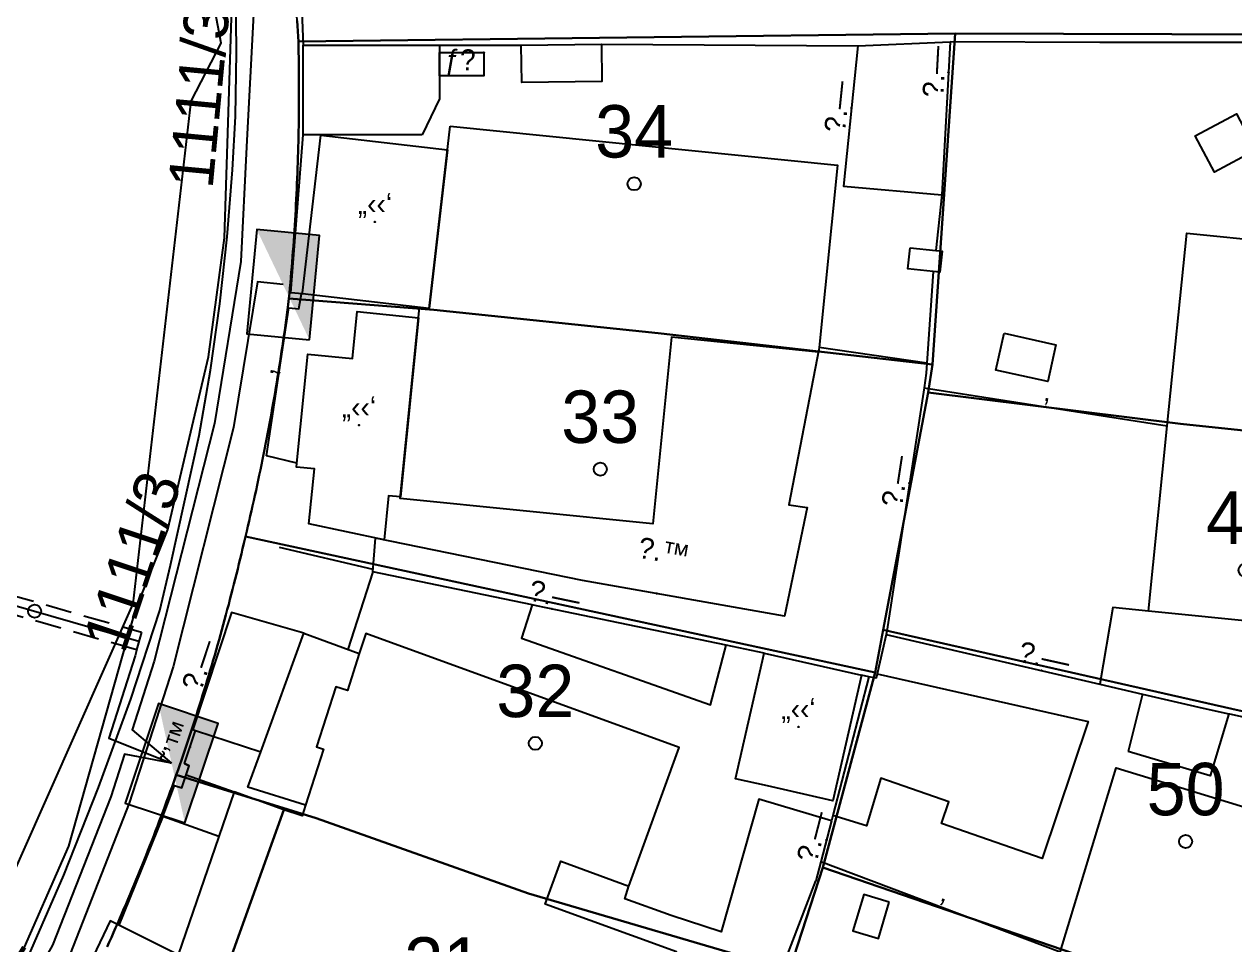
# Model space of a CAD drawing. Header units: metres. Extents: x 218299 to 220222, y 572714 to 574340.
# Drawn here: x 218929.43 to 218975.61, y 573582.81 to 573617.93 of the extents above; entities that cross this region are included whole.
import ezdxf
from ezdxf.enums import TextEntityAlignment as Align

# ---------------------------------------------------------------- set-up
doc = ezdxf.new("R2010")
doc.units = ezdxf.units.M
doc.header["$MEASUREMENT"] = 0
doc.linetypes.add('DASH15', pattern=[1.5, 1, -0.5])
for name, color, linetype in [('1602', 44, 'Continuous'), ('1603', 44, 'Continuous'), ('6091', 102, 'CABLEUNDEXIST03'), ('6151', 102, 'CABLEUNDEXIST03'), ('6261', 7, 'Continuous'), ('6701', 7, 'DASH15'), ('6916', 7, 'Continuous'), ('A_POINTS', 2, 'Continuous'), ('M2200', 253, 'Continuous'), ('M2207', 253, 'Continuous'), ('M2401', 7, 'Continuous'), ('M2404', 7, 'Continuous'), ('M2407', 253, 'Continuous'), ('M2408', 253, 'Continuous'), ('M2412', 253, 'Continuous'), ('M2420', 253, 'Continuous'), ('M2601', 253, 'Continuous'), ('M2602', 253, 'Continuous'), ('M2605', 253, 'Continuous'), ('M2612', 253, 'Continuous')]:
    doc.layers.add(name, color=color, linetype=linetype)
doc.styles.add('HEBTXT', font='HEBTXT')
doc.styles.add('MAVAT_HEBTXT', font='HEBTXT')
doc.linetypes.add('CABLEUNDEXIST03', pattern='A,3.5,[222,elecad.shx,S=0.01,R=0,X=0,Y=0],1.5', length=5)

# ---------------------------------------------------------------- blocks, each defined once
blk = doc.blocks.new('6261')
blk.add_lwpolyline([(-2, -1.2), (2, -1.2), (2, 1.2), (-2, 1.2)], close=True)
at = {"color": 0}
blk.add_solid([(2, 1.2), (-2, -1.2), (2, -1.2)], dxfattribs=at)
at = {"color": 0, "style": 'HEBTXT'}
blk.add_attdef('PIL_NAME', (2.689, 2.418), '', height=1.7, dxfattribs=at)
at = {"style": 'HEBTXT'}
blk.add_attdef('CAMUT_MONIM', (2.489, 0.218), '', height=1.7, dxfattribs=at)
at = {"color": 0, "style": 'HEBTXT', "flags": 1}
for tag, p in [('TYPE', (2.585, -1.773)), ('MAP_TYPE', (2.689, -3.782))]:
    blk.add_attdef(tag, p, '', height=1.7, dxfattribs=at)
blk = doc.blocks.new('6916')
at = {"layer": 'A_POINTS'}
blk.add_circle((0, 0), 0.25, dxfattribs=at)
at = {"color": 0, "style": 'HEBTXT'}
for tag, p in [('HTCH', (0.006, 3.527)), ('PIPE', (0.049, 1.33))]:
    blk.add_attdef(tag, text='', height=1.7, dxfattribs=at).set_placement(p, align=Align.MIDDLE_CENTER)
blk = doc.blocks.new('1603')
at = {"layer": 'A_POINTS'}
blk.add_circle((0, 0), 0.25, dxfattribs=at)
at = {"color": 0, "style": 'HEBTXT'}
blk.add_attdef('PARCEL_NUM', text='', height=2, dxfattribs=at).set_placement((0, 1), align=Align.CENTER)
at = {"color": 0, "style": 'HEBTXT', "flags": 1}
blk.add_attdef('LOT_NUM', text='', height=2, dxfattribs=at).set_placement((0, -2.5), align=Align.CENTER)
blk = doc.blocks.new('M2407')
blk.add_circle((0, 0), 0.025)
at = {"style": 'MAVAT_HEBTXT'}
blk.add_attdef('NAME', text='', height=0.8, dxfattribs=at).set_placement((0, 1.592), align=Align.MIDDLE)
blk = doc.blocks.new('M2601')
blk.add_circle((0, 0), 0.025)
at = {"style": 'MAVAT_HEBTXT'}
blk.add_attdef('NAME', text='', height=0.8, dxfattribs=at).set_placement((0, 1.592), align=Align.MIDDLE)
blk = doc.blocks.new('M2605')
blk.add_circle((0, 0), 0.025)
at = {"style": 'MAVAT_HEBTXT'}
blk.add_attdef('NAME', text='', height=0.8, dxfattribs=at).set_placement((0, 1.592), align=Align.MIDDLE)
blk = doc.blocks.new('M2612')
blk.add_circle((0, 0), 0.025)
at = {"style": 'MAVAT_HEBTXT'}
blk.add_attdef('NAME', text='', height=0.8, dxfattribs=at).set_placement((0, 1.592), align=Align.MIDDLE)
blk = doc.blocks.new('M2207')
blk.add_circle((0, 0), 0.025)
at = {"style": 'MAVAT_HEBTXT'}
blk.add_attdef('NAME', text='', height=0.8, dxfattribs=at).set_placement((0, 1.592), align=Align.MIDDLE)
blk = doc.blocks.new('M2412')
blk.add_circle((0, 0), 0.025)
at = {"style": 'MAVAT_HEBTXT'}
blk.add_attdef('NAME', text='', height=0.8, dxfattribs=at).set_placement((0, 1.592), align=Align.MIDDLE)
blk = doc.blocks.new('111')
at = {"layer": 'M2200'}
for points in [[(218944.616, 573613.718, 582.41), (218940.072, 573613.715, 582.432), (218940.072, 573613.715, 582.432), (218940.07, 573617.131, 582.432), (218940.07, 573617.131, 582.432), (218945.275, 573617.134, 582.432), (218945.275, 573616.85, 582.432), (218945.275, 573615.967, 582.432), (218945.276, 573615.09, 582.432)], [(218945.678, 573614.037, 582.345), (218960.453, 573612.552, 582.345), (218959.754, 573605.594, 582.227), (218959.747, 573605.527, 582.226), (218959.737, 573605.425, 582.225), (218954.124, 573605.989, 583.065), (218953.409, 573598.872, 582.105), (218943.774, 573599.84, 581.865), (218944.506, 573607.124, 582.105), (218944.874, 573607.084, 582.225)], [(218972.316, 573595.539, 580.665), (218973.034, 573602.609, 580.665), (218973.78, 573609.959, 580.665), (218977.072, 573609.625, 580.665), (218983.268, 573608.996, 580.665), (218983.037, 573606.718, 580.665), (218983.529, 573606.668, 580.665), (218983.342, 573604.83, 580.665), (218982.899, 573604.875, 580.665), (218982.587, 573601.802, 580.665), (218982.307, 573599.049, 580.665), (218982.831, 573598.996, 580.665), (218982.59, 573596.612, 580.665), (218982.088, 573596.663, 580.665), (218981.876, 573594.569, 580.905), (218979.14, 573594.847, 580.836), (218976.502, 573595.115, 580.77), (218972.57, 573595.514, 580.671), (218972.316, 573595.539, 580.665)], [(218941.761, 573592.509, 581.475), (218941.314, 573592.653, 581.475), (218940.576, 573590.362, 581.475), (218940.851, 573590.273, 581.475), (218940.164, 573588.139, 581.55), (218940.032, 573587.731, 581.565), (218939.331, 573587.957, 581.541), (218936.996, 573581.427, 581.451), (218937.471, 573581.262, 581.548), (218952.064, 573576.171, 584.52), (218954.313, 573582.534, 584.64), (218954.313, 573582.534, 584.64), (218949.301, 573584.354, 585.6), (218949.896, 573585.993, 581.52), (218952.495, 573585.048, 581.28), (218954.417, 573590.34, 581.28), (218942.461, 573594.683, 581.52), (218942.214, 573593.916, 581.504)], [(218966.867, 573575.695, 579.705), (218968.947, 573582.522, 579.705), (218971.089, 573589.553, 579.705), (218980.277, 573586.753, 579.705), (218979.939, 573585.642, 579.705), (218979.613, 573584.574, 579.705), (218979.613, 573584.574, 579.705), (218979.976, 573584.463, 579.705), (218979.976, 573584.463, 579.705), (218979.247, 573582.069, 579.705), (218979.247, 573582.069, 579.705), (218978.888, 573582.179, 579.705), (218978.888, 573582.179, 579.705), (218978.659, 573581.429, 579.705), (218978.059, 573579.458, 579.705), (218980.301, 573578.775, 579.225), (218980.301, 573578.775, 579.225), (218979.686, 573576.758, 579.225), (218978.532, 573572.97, 579.225), (218976.251, 573573.665, 579.705), (218976.02, 573572.906, 579.705)]]:
    blk.add_polyline3d(points, close=True, dxfattribs=at)
at = {"layer": 'M2207'}
for points in [[(218948.39, 573617.128, 581.865), (218948.39, 573617.128, 581.865), (218951.452, 573617.167, 581.745), (218951.452, 573617.167, 581.745), (218951.47, 573615.749, 581.745), (218948.408, 573615.71, 581.865), (218948.39, 573617.128, 581.865)], [(218976.41, 573613.125, 579.825), (218974.835, 573612.288, 579.825), (218974.1, 573613.671, 579.825), (218975.675, 573614.508, 579.825), (218976.41, 573613.125, 579.825)], [(218945.574, 573613.137, 582.245), (218944.874, 573607.084, 582.207), (218940.04, 573607.643, 582.155), (218940.04, 573607.643, 582.155), (218940.04, 573607.643, 582.155), (218940.045, 573607.683, 582.155), (218940.74, 573613.696, 582.192), (218945.574, 573613.137, 582.245)], [(218963.223, 573609.402, 581.385), (218964.212, 573609.296, 581.385), (218964.451, 573609.271, 581.385), (218964.365, 573608.468, 581.385), (218964.105, 573608.495, 581.385), (218963.138, 573608.598, 581.385), (218963.223, 573609.402, 581.385)], [(218944.466, 573606.732, 582.027), (218943.78, 573599.898, 582.027), (218943.328, 573599.943, 581.952), (218943.158, 573598.253, 580.625), (218940.291, 573598.874, 580.625), (218940.502, 573600.968, 581.352), (218939.816, 573601.037, 581.352), (218939.831, 573601.188, 581.353), (218940.249, 573605.344, 581.382), (218941.956, 573605.172, 581.656), (218942.136, 573606.966, 581.656)], [(218966.809, 573606.14, 580.065), (218968.786, 573605.705, 580.065), (218968.476, 573604.296, 580.065), (218966.499, 573604.731, 580.065), (218966.809, 573606.14, 580.065)], [(218940.164, 573588.139, 581.55), (218937.964, 573588.824, 581.28), (218938.452, 573590.168, 581.28), (218940.096, 573594.693, 581.28), (218940.096, 573594.693, 581.28), (218942.214, 573593.916, 581.504), (218941.761, 573592.509, 581.475), (218941.314, 573592.653, 581.475), (218940.576, 573590.362, 581.475), (218940.851, 573590.273, 581.475)], [(218961.367, 573593.094, 581.985), (218961.367, 573593.094, 581.985), (218960.279, 573588.3, 581.985), (218957.782, 573588.867, 581.661), (218956.57, 573589.142, 581.505), (218957.659, 573593.936, 581.505), (218957.659, 573593.936, 581.505), (218961.367, 573593.094, 581.985)], [(218937.471, 573581.262, 580.722), (218936.996, 573581.427, 581.451), (218939.331, 573587.957, 581.541), (218937.437, 573588.645, 581.28), (218937.437, 573588.645, 581.28), (218936.849, 573586.935, 581.247), (218935.297, 573582.419, 581.16), (218933.045, 573583.554, 580.533), (218932.71, 573583.723, 580.44), (218931.286, 573580.735, 580.44), (218931.462, 573580.649, 580.44), (218936.113, 573578.386, 580.44)], [(218962.431, 573584.427, 579.105), (218961.461, 573584.719, 579.105), (218961.045, 573583.334, 579.105), (218962.015, 573583.042, 579.105), (218962.431, 573584.427, 579.105)]]:
    blk.add_polyline3d(points, close=True, dxfattribs=at)
at = {"layer": 'M2401'}
blk.add_polyline3d([(218929.504, 573582.173, 577.894), (218930.936, 573585.466, 577.906), (218932.267, 573588.803, 577.971), (218933.493, 573592.178, 578.086), (218934.605, 573595.561, 578.252), (218935.01, 573597.291, 578.254), (218936.108, 573602.234, 578.341), (218936.533, 573604.729, 578.465), (218936.889, 573607.268, 578.564), (218937.17, 573609.817, 578.636), (218937.376, 573612.373, 578.682), (218937.486, 573614.417, 578.7), (218937.533, 573616.861, 578.772), (218937.501, 573619.307, 578.845), (218937.388, 573621.749, 578.92), (218937.196, 573624.187, 578.997), (218936.924, 573626.617, 579.076), (218936.705, 573628.19, 579.127), (218935.773, 573633.421, 579.285), (218935.223, 573635.851, 579.299), (218934.597, 573638.262, 579.326)], dxfattribs=at)
at = {"layer": 'M2404'}
blk.add_polyline3d([(218929.504, 573582.173, 577.894), (218930.936, 573585.466, 577.906), (218932.267, 573588.803, 577.971), (218933.493, 573592.178, 578.086), (218934.605, 573595.561, 578.252), (218935.01, 573597.291, 578.254), (218936.108, 573602.234, 578.341), (218936.533, 573604.729, 578.465), (218936.889, 573607.268, 578.564), (218937.17, 573609.817, 578.636), (218937.376, 573612.373, 578.682), (218937.486, 573614.417, 578.7), (218937.533, 573616.861, 578.772), (218937.501, 573619.307, 578.845), (218937.388, 573621.749, 578.92), (218937.196, 573624.187, 578.997), (218936.924, 573626.617, 579.076), (218936.705, 573628.19, 579.127), (218935.773, 573633.421, 579.285), (218935.223, 573635.851, 579.299), (218934.597, 573638.262, 579.326)], dxfattribs=at)
at = {"layer": 'M2407'}
for points in [[(218959.747, 573605.527, 579.288), (218958.595, 573599.596, 579.108), (218959.302, 573599.488, 579.108), (218958.438, 573595.346, 579.108), (218950.733, 573596.71, 579.451)], [(218950.733, 573596.71, 579.451), (218942.832, 573598.324, 579.32)], [(218948.808, 573595.777, 578.911), (218948.407, 573594.509, 578.911), (218955.614, 573591.957, 578.911), (218956.215, 573594.237, 578.911)], [(218972.316, 573595.539, 578.101), (218970.963, 573595.681, 578.101), (218970.471, 573592.748, 578.101)], [(218961.972, 573593.14, 577.201), (218970.023, 573591.321, 577.021), (218968.261, 573586.104, 577.021), (218964.43, 573587.436, 577.111), (218964.706, 573588.258, 577.111), (218962.112, 573589.163, 577.111), (218961.563, 573587.341, 577.201), (218960.279, 573587.738, 577.201)], [(218972.089, 573592.372, 576.841), (218971.544, 573590.185, 576.841)], [(218975.384, 573591.619, 576.841), (218974.677, 573589.256, 576.841), (218971.544, 573590.185, 576.841)], [(218960.227, 573587.534, 578.821), (218957.459, 573588.368, 578.821), (218956.02, 573583.294, 578.821), (218954.11, 573583.917, 578.821), (218952.346, 573584.565, 578.821), (218952.492, 573585.05, 578.821)]]:
    blk.add_polyline3d(points, dxfattribs=at)
at = {"layer": 'M2408'}
blk.add_polyline3d([(218939.835, 573623.255, 578.96), (218940.07, 573617.131, 578.93)], dxfattribs=at)
at = {"layer": 'M2412'}
blk.add_polyline3d([(218945.275, 573615.967, 581.145), (218945.275, 573616.85, 581.145), (218946.969, 573616.851, 579.57), (218946.97, 573615.968, 579.57), (218945.275, 573615.967, 581.145)], close=True, dxfattribs=at)
at = {"layer": 'M2420', "linetype": 'Continuous', "lineweight": -3}
blk.add_lwpolyline([(218808, 573559.81), (218823.2, 573550.5), (218835.41, 573544.81), (218850.7, 573542.81), (218865.3, 573542.5), (218880.41, 573545.38), (218892.2, 573549.81), (218899.91, 573554.81), (218905.3, 573557.31), (218919.09, 573568.19), (218928.2, 573583.69), (218933.59, 573595.81), (218935.8, 573615), (218936.938, 573617.207), (218933.5, 573635.5), (218931.193, 573638.756), (218930.8, 573639.31), (218921.59, 573659.81), (218908.988, 573677.282)], dxfattribs=at)
at = {"layer": 'M2601'}
for points in [[(218939.596, 573607.677, 580.703), (218940.072, 573613.715, 580.703)], [(218938.676, 573601.46, 580.238), (218939.53, 573607.111, 580.268), (218939.908, 573607.068, 580.268), (218940.012, 573607.645, 580.268)], [(218940.04, 573607.643, 580.973), (218939.596, 573607.677, 580.973), (218939.596, 573607.677, 580.973)], [(218963.87, 573605.001, 580.8), (218959.754, 573605.594, 580.8)], [(218963.76, 573604.062, 579), (218973.034, 573602.609, 578.82)], [(218939.831, 573601.188, 581.168), (218938.676, 573601.46, 581.168)], [(218939.155, 573597.98, 578.643), (218942.734, 573597.145, 579.32)], [(218968.947, 573582.522, 579.36), (218959.822, 573585.971, 579.36)]]:
    blk.add_polyline3d(points, dxfattribs=at)
at = {"layer": 'M2602'}
for points in [[(218989.869, 573617.258, 578.06), (218989.869, 573617.258, 578.06), (218983.839, 573617.25, 578.283), (218977.715, 573617.241, 578.511), (218970.46, 573617.231, 578.78), (218964.752, 573617.255, 578.96), (218964.752, 573617.255, 578.96)], [(218934.716, 573587.699, 580.26), (218935.157, 573588.879, 580.26), (218935.445, 573588.794, 580.26), (218935.604, 573589.285, 580.26), (218935.604, 573589.285, 580.26), (218935.718, 573589.636, 580.26), (218935.541, 573589.721, 580.26), (218935.718, 573589.636, 580.26), (218935.541, 573589.721, 580.26)], [(218935.604, 573589.285, 580.44), (218937.437, 573588.645, 580.44)]]:
    blk.add_polyline3d(points, dxfattribs=at)
at = {"layer": 'M2605'}
for points in [[(218961.229, 573617.107, 579), (218964.752, 573617.255, 579), (218964.436, 573611.417, 579)], [(218945.275, 573617.134, 579.68), (218948.39, 573617.128, 579.68)], [(218951.452, 573617.167, 579.5), (218961.229, 573617.107, 579.5), (218961.229, 573617.107, 579.5), (218960.681, 573611.759, 579.5), (218964.436, 573611.417, 579.32), (218964.436, 573611.417, 579.32), (218964.212, 573609.296, 579.32)], [(218964.105, 573608.495, 579.32), (218963.87, 573605.001, 579.32), (218963.844, 573604.618, 579.32), (218963.76, 573604.062, 579.32), (218962.343, 573594.775, 579.32), (218962.313, 573594.642, 579.32), (218962.276, 573594.481, 579.32), (218961.972, 573593.14, 579.32), (218961.934, 573592.974, 579.32), (218961.651, 573593.034, 579.32), (218961.367, 573593.094, 579.32)], [(218962.313, 573594.642, 578.28), (218970.471, 573592.748, 578.158), (218972.089, 573592.372, 578.134), (218974.412, 573591.833, 578.1), (218975.384, 573591.619, 578.077), (218975.407, 573591.614, 578.076), (218978.481, 573590.938, 578.004), (218981.936, 573590.178, 577.923), (218982.091, 573590.144, 577.92), (218982.704, 573593.368, 577.92), (218987.433, 573592.21, 577.74), (218987.433, 573592.21, 577.74), (218988.605, 573599.284, 577.92), (218988.605, 573599.284, 577.92), (218986.964, 573599.523, 577.92), (218985.997, 573599.663, 577.92), (218984.741, 573599.846, 577.92), (218984.741, 573599.846, 577.92)], [(218957.659, 573593.936, 579.32), (218956.215, 573594.237, 579.32), (218950.075, 573595.514, 579.32), (218948.977, 573595.742, 579.32), (218948.808, 573595.777, 579.32), (218942.726, 573597.042, 579.32), (218942.726, 573597.042, 579.32), (218942.832, 573598.324, 579.32)], [(218942.726, 573597.042, 578.911), (218941.774, 573594.078, 578.911)], [(218940.096, 573594.693, 579.09), (218937.336, 573595.488, 579.09), (218935.859, 573591.018, 579.09), (218935.969, 573590.982, 579.09), (218938.452, 573590.168, 579.09)], [(218961.651, 573593.034, 578.6), (218960.279, 573587.738, 578.872), (218960.227, 573587.534, 578.882), (218959.822, 573585.971, 578.962), (218959.635, 573585.247, 579)], [(218936.849, 573586.935, 579.09), (218934.716, 573587.699, 579.09), (218934.716, 573587.699, 579.09), (218934.716, 573587.699, 579.09), (218933.045, 573583.554, 579.09)], [(218936.113, 573578.386, 579.18), (218940.189, 573576.368, 579.18), (218945.714, 573573.632, 579.18), (218949.369, 573571.823, 579.18), (218953.651, 573569.703, 579.18), (218953.651, 573569.703, 579.18), (218956.351, 573576.716, 579.098), (218958.101, 573581.264, 579.046), (218959.635, 573585.247, 579)]]:
    blk.add_polyline3d(points, dxfattribs=at)
at = {"layer": 'M2612'}
blk.add_polyline3d([(218935.541, 573589.721, 579.99), (218935.541, 573589.721, 579.99), (218935.969, 573590.982, 579.99)], dxfattribs=at)
at = {"layer": 'M2207'}
ref = blk.add_blockref('M2207', (218942.807, 573610.39), dxfattribs=dict(at, xscale=0.5, yscale=0.5, zscale=0.5))
ref.add_attrib('NAME', '„‹‹‘', dxfattribs={"layer": '0', "height": 0.8, "style": 'MAVAT_HEBTXT'}).set_placement((218942.807, 573611.015), align=Align.MIDDLE)
ref = blk.add_blockref('M2207', (218942.198, 573602.632), dxfattribs=dict(at, xscale=0.5, yscale=0.5, zscale=0.5))
ref.add_attrib('NAME', '„‹‹‘', dxfattribs={"layer": '0', "height": 0.8, "style": 'MAVAT_HEBTXT'}).set_placement((218942.198, 573603.257), align=Align.MIDDLE)
ref = blk.add_blockref('M2207', (218958.969, 573591.118), dxfattribs=dict(at, xscale=0.5, yscale=0.5, zscale=0.5))
ref.add_attrib('NAME', '„‹‹‘', dxfattribs={"layer": '0', "height": 0.8, "style": 'MAVAT_HEBTXT'}).set_placement((218958.969, 573591.743), align=Align.MIDDLE)
at = {"layer": 'M2407'}
ref = blk.add_blockref('M2407', (218953.554, 573596.211), dxfattribs=dict(at, xscale=0.5, yscale=0.5, zscale=0.5))
ref.add_attrib('NAME', '\x8e.™', dxfattribs={"layer": '0', "height": 0.8, "rotation": 349.9582, "style": 'MAVAT_HEBTXT'}).set_placement((218953.838, 573597.817), align=Align.MIDDLE)
at = {"layer": 'M2412'}
ref = blk.add_blockref('M2412', (218946.969, 573616.851), dxfattribs=dict(at, xscale=0.5, yscale=0.5, zscale=0.5))
ref.add_attrib('NAME', 'ƒ\x8e', dxfattribs={"layer": '0', "height": 0.8, "rotation": 0.0312, "style": 'MAVAT_HEBTXT'}).set_placement((218946.059, 573616.463), align=Align.MIDDLE)
at = {"layer": 'M2601'}
ref = blk.add_blockref('M2601', (218939.156, 573604.636), dxfattribs=dict(at, xscale=0.5, yscale=0.5, zscale=0.5))
ref.add_attrib('NAME', '‚', dxfattribs={"layer": '0', "height": 0.8, "rotation": 81.4052, "style": 'MAVAT_HEBTXT'}).set_placement((218938.612, 573604.718), align=Align.MIDDLE)
ref = blk.add_blockref('M2601', (218968.397, 573603.336), dxfattribs=dict(at, xscale=0.5, yscale=0.5, zscale=0.5))
ref.add_attrib('NAME', '‚', dxfattribs={"layer": '0', "height": 0.8, "rotation": 351.0946, "style": 'MAVAT_HEBTXT'}).set_placement((218968.482, 573603.879), align=Align.MIDDLE)
ref = blk.add_blockref('M2601', (218964.384, 573584.246), dxfattribs=dict(at, xscale=0.5, yscale=0.5, zscale=0.5))
ref.add_attrib('NAME', '‚', dxfattribs={"layer": '0', "height": 0.8, "rotation": 339.2905, "style": 'MAVAT_HEBTXT'}).set_placement((218964.579, 573584.761), align=Align.MIDDLE)
at = {"layer": 'M2605'}
ref = blk.add_blockref('M2605', (218964.69, 573616.097), dxfattribs=dict(at, xscale=0.5, yscale=0.5, zscale=0.5))
ref.add_attrib('NAME', '\x9a.—', dxfattribs={"layer": '0', "height": 0.8, "rotation": 86.9001, "style": 'MAVAT_HEBTXT'}).set_placement((218964.141, 573616.126), align=Align.MIDDLE)
ref = blk.add_blockref('M2605', (218960.986, 573614.734), dxfattribs=dict(at, xscale=0.5, yscale=0.5, zscale=0.5))
ref.add_attrib('NAME', '\x9a.—', dxfattribs={"layer": '0', "height": 0.8, "rotation": 84.1454, "style": 'MAVAT_HEBTXT'}).set_placement((218960.438, 573614.79), align=Align.MIDDLE)
ref = blk.add_blockref('M2605', (218963.204, 573600.418), dxfattribs=dict(at, xscale=0.5, yscale=0.5, zscale=0.5))
ref.add_attrib('NAME', '\x9a.—', dxfattribs={"layer": '0', "height": 0.8, "rotation": 81.327, "style": 'MAVAT_HEBTXT'}).set_placement((218962.66, 573600.501), align=Align.MIDDLE)
ref = blk.add_blockref('M2605', (218949.563, 573595.62), dxfattribs=dict(at, xscale=0.5, yscale=0.5, zscale=0.5))
ref.add_attrib('NAME', '\x9a.—', dxfattribs={"layer": '0', "height": 0.8, "rotation": 348.2496, "style": 'MAVAT_HEBTXT'}).set_placement((218949.675, 573596.159), align=Align.MIDDLE)
ref = blk.add_blockref('M2605', (218936.62, 573593.321), dxfattribs=dict(at, xscale=0.5, yscale=0.5, zscale=0.5))
ref.add_attrib('NAME', '\x9a.—', dxfattribs={"layer": '0', "height": 0.8, "rotation": 71.7136, "style": 'MAVAT_HEBTXT'}).set_placement((218936.097, 573593.493), align=Align.MIDDLE)
ref = blk.add_blockref('M2605', (218968.238, 573593.266), dxfattribs=dict(at, xscale=0.5, yscale=0.5, zscale=0.5))
ref.add_attrib('NAME', '\x9a.—', dxfattribs={"layer": '0', "height": 0.8, "rotation": 347.5965, "style": 'MAVAT_HEBTXT'}).set_placement((218968.356, 573593.803), align=Align.MIDDLE)
ref = blk.add_blockref('M2605', (218960.038, 573586.806), dxfattribs=dict(at, xscale=0.5, yscale=0.5, zscale=0.5))
ref.add_attrib('NAME', '\x9a.—', dxfattribs={"layer": '0', "height": 0.8, "rotation": 75.4846, "style": 'MAVAT_HEBTXT'}).set_placement((218959.506, 573586.943), align=Align.MIDDLE)
at = {"layer": 'M2612'}
ref = blk.add_blockref('M2612', (218935.755, 573590.352), dxfattribs=dict(at, xscale=0.5, yscale=0.5, zscale=0.5))
ref.add_attrib('NAME', '˜’™', dxfattribs={"layer": '0', "height": 0.8, "rotation": 71.2571, "style": 'MAVAT_HEBTXT'}).set_placement((218935.234, 573590.528), align=Align.MIDDLE)

msp = doc.modelspace()

# ---------------------------------------------------------------- linework, layer by layer
at = {"layer": '1602'}
for points in [[(218989.75, 573617.5), (218964.95, 573617.58), (218939.89, 573617.27), (218939.8796, 573617.4697), (218939.8687, 573617.6694), (218939.8573, 573617.8691), (218939.8455, 573618.0688), (218939.8332, 573618.2684), (218939.8203, 573618.468), (218939.8071, 573618.6675), (218939.7933, 573618.867), (218939.779, 573619.0665), (218939.7643, 573619.266), (218939.7491, 573619.4654), (218939.7334, 573619.6648), (218939.7172, 573619.8641), (218939.7, 573620.07), (218964.8, 573621.55), (218989.81, 573623.03)], [(218939.8455, 573618.0688), (218939.8573, 573617.8691), (218939.8687, 573617.6694), (218939.8796, 573617.4697), (218939.89, 573617.27), (218939.8945, 573617.0577), (218939.8982, 573616.8578), (218939.9015, 573616.6578), (218939.9042, 573616.4578), (218939.9065, 573616.2578), (218939.9083, 573616.0578), (218939.9096, 573615.8578), (218939.9104, 573615.6578), (218939.9108, 573615.4578), (218939.9107, 573615.2578), (218939.9101, 573615.0578), (218939.909, 573614.8578), (218939.9074, 573614.6578), (218939.9053, 573614.4579), (218939.9028, 573614.2579), (218939.8998, 573614.0579), (218939.8963, 573613.8579), (218939.8923, 573613.658), (218939.8878, 573613.458), (218939.8829, 573613.2581), (218939.8774, 573613.0581), (218939.8715, 573612.8582), (218939.8651, 573612.6583), (218939.8583, 573612.4585), (218939.8509, 573612.2586), (218939.8431, 573612.0587), (218939.8347, 573611.8589), (218939.8259, 573611.6591), (218939.8167, 573611.4593), (218939.8069, 573611.2596), (218939.7966, 573611.0598), (218939.7859, 573610.8601), (218939.7747, 573610.6604), (218939.763, 573610.4608), (218939.7509, 573610.2611), (218939.7382, 573610.0615), (218939.7251, 573609.862), (218939.7115, 573609.6624), (218939.6974, 573609.4629), (218939.6828, 573609.2635), (218939.6677, 573609.064), (218939.6522, 573608.8646), (218939.6362, 573608.6653), (218939.6197, 573608.466), (218939.6027, 573608.2667), (218939.5852, 573608.0674), (218939.5673, 573607.8683), (218939.5489, 573607.6691), (218939.53, 573607.47), (218939.5003, 573607.2366), (218939.4745, 573607.0383), (218939.4483, 573606.84), (218939.4215, 573606.6418), (218939.3943, 573606.4437), (218939.3666, 573606.2456), (218939.3385, 573606.0476), (218939.3099, 573605.8497), (218939.2807, 573605.6518), (218939.2511, 573605.454), (218939.2211, 573605.2563), (218939.1905, 573605.0586), (218939.1595, 573604.861), (218939.128, 573604.6635), (218939.096, 573604.4661), (218939.0636, 573604.2687), (218939.0307, 573604.0715), (218938.9973, 573603.8743), (218938.9634, 573603.6772), (218938.929, 573603.4801), (218938.8942, 573603.2832), (218938.8589, 573603.0863), (218938.8231, 573602.8896), (218938.7869, 573602.6929), (218938.7502, 573602.4963), (218938.713, 573602.2998), (218938.6753, 573602.1033), (218938.6372, 573601.907), (218938.5986, 573601.7108), (218938.5595, 573601.5146), (218938.5199, 573601.3186), (218938.4799, 573601.1226), (218938.4394, 573600.9268), (218938.3984, 573600.731), (218938.357, 573600.5354), (218938.315, 573600.3398), (218938.2727, 573600.1443), (218938.2298, 573599.949), (218938.1865, 573599.7537), (218938.1427, 573599.5586), (218938.0984, 573599.3636), (218938.0537, 573599.1686), (218938.0084, 573598.9738), (218937.9628, 573598.7791), (218937.9166, 573598.5845), (218937.87, 573598.39), (218937.8069, 573598.1168), (218937.7614, 573597.9221), (218937.7153, 573597.7275), (218937.6688, 573597.5329), (218937.6219, 573597.3385), (218937.5744, 573597.1442), (218937.5265, 573596.9501), (218937.4781, 573596.756), (218937.4293, 573596.5621), (218937.38, 573596.3682), (218937.3302, 573596.1745), (218937.28, 573595.9809), (218937.2293, 573595.7875), (218937.1781, 573595.5941), (218937.1265, 573595.4009), (218937.0743, 573595.2078), (218937.0218, 573595.0148), (218936.9687, 573594.822), (218936.9152, 573594.6293), (218936.8613, 573594.4367), (218936.8069, 573594.2443), (218936.752, 573594.0519), (218936.6966, 573593.8598), (218936.6408, 573593.6677), (218936.5845, 573593.4758), (218936.5278, 573593.284), (218936.4706, 573593.0924), (218936.4129, 573592.9008), (218936.3548, 573592.7095), (218936.2962, 573592.5183), (218936.2371, 573592.3272), (218936.1776, 573592.1362), (218936.1177, 573591.9454), (218936.0572, 573591.7548), (218935.9963, 573591.5643), (218935.935, 573591.3739), (218935.8732, 573591.1837), (218935.8109, 573590.9936), (218935.7482, 573590.8037), (218935.685, 573590.614), (218935.6214, 573590.4244), (218935.5573, 573590.2349), (218935.4927, 573590.0456), (218935.4277, 573589.8565), (218935.3623, 573589.6675), (218935.2964, 573589.4787), (218935.23, 573589.29), (218935.1361, 573589.0256), (218935.0687, 573588.8373), (218935.0008, 573588.6492), (218934.9324, 573588.4613), (218934.8636, 573588.2735), (218934.7943, 573588.0859), (218934.7246, 573587.8984), (218934.6544, 573587.7111), (218934.5838, 573587.524), (218934.5127, 573587.3371), (218934.4412, 573587.1503), (218934.3692, 573586.9637), (218934.2968, 573586.7773), (218934.2239, 573586.591), (218934.1506, 573586.4049), (218934.0768, 573586.219), (218934.0026, 573586.0333), (218933.9279, 573585.8478), (218933.8528, 573585.6624), (218933.7772, 573585.4773), (218933.7012, 573585.2923), (218933.6248, 573585.1075), (218933.5479, 573584.9228), (218933.4705, 573584.7384), (218933.3927, 573584.5541), (218933.3145, 573584.3701), (218933.2358, 573584.1862), (218933.1567, 573584.0025), (218933.0772, 573583.819), (218932.9972, 573583.6357), (218932.9167, 573583.4526), (218932.8358, 573583.2697), (218932.7545, 573583.087), (218932.6728, 573582.9044), (218932.5905, 573582.7221)], [(218982.1, 573601.78), (218973.54, 573602.69), (218963.92, 573603.88), (218964.08, 573604.95), (218964.95, 573617.58), (218989.75, 573617.5)], [(218986.89, 573589.23), (218962.2, 573594.82), (218963.92, 573603.88), (218973.54, 573602.69), (218982.1, 573601.78)], [(218977.68, 573579.91), (218969.46, 573582.47), (218959.9, 573585.76), (218961.9, 573593.19), (218962.2, 573594.82), (218986.89, 573589.23)], [(218932.5905, 573582.7221), (218932.6728, 573582.9044), (218932.7545, 573583.087), (218932.8358, 573583.2697), (218932.9167, 573583.4526), (218932.9972, 573583.6357), (218933.0772, 573583.819), (218933.1567, 573584.0025), (218933.2358, 573584.1862), (218933.3145, 573584.3701), (218933.3927, 573584.5541), (218933.4705, 573584.7384), (218933.5479, 573584.9228), (218933.6248, 573585.1075), (218933.7012, 573585.2923), (218933.7772, 573585.4773), (218933.8528, 573585.6624), (218933.9279, 573585.8478), (218934.0026, 573586.0333), (218934.0768, 573586.219), (218934.1506, 573586.4049), (218934.2239, 573586.591), (218934.2968, 573586.7773), (218934.3692, 573586.9637), (218934.4412, 573587.1503), (218934.5127, 573587.3371), (218934.5838, 573587.524), (218934.6544, 573587.7111), (218934.7246, 573587.8984), (218934.7943, 573588.0859), (218934.8636, 573588.2735), (218934.9324, 573588.4613), (218935.0008, 573588.6492), (218935.0687, 573588.8373), (218935.1361, 573589.0256), (218935.23, 573589.29), (218940.57, 573587.64), (218948.67, 573584.76), (218958.62, 573581.84)], [(218979.77, 573566.66), (218956.66, 573576.52), (218958.62, 573581.84), (218959.9, 573585.76), (218969.46, 573582.47), (218977.68, 573579.91)]]:
    msp.add_lwpolyline(points, dxfattribs=at)
for points in [[(218945.06, 573607.04), (218939.53, 573607.47), (218939.5489, 573607.6691), (218939.5673, 573607.8683), (218939.5852, 573608.0674), (218939.6027, 573608.2667), (218939.6197, 573608.466), (218939.6362, 573608.6653), (218939.6522, 573608.8646), (218939.6677, 573609.064), (218939.6828, 573609.2635), (218939.6974, 573609.4629), (218939.7115, 573609.6624), (218939.7251, 573609.862), (218939.7382, 573610.0615), (218939.7509, 573610.2611), (218939.763, 573610.4608), (218939.7747, 573610.6604), (218939.7859, 573610.8601), (218939.7966, 573611.0598), (218939.8069, 573611.2596), (218939.8167, 573611.4593), (218939.8259, 573611.6591), (218939.8347, 573611.8589), (218939.8431, 573612.0587), (218939.8509, 573612.2586), (218939.8583, 573612.4585), (218939.8651, 573612.6583), (218939.8715, 573612.8582), (218939.8774, 573613.0581), (218939.8829, 573613.2581), (218939.8878, 573613.458), (218939.8923, 573613.658), (218939.8963, 573613.8579), (218939.8998, 573614.0579), (218939.9028, 573614.2579), (218939.9053, 573614.4579), (218939.9074, 573614.6578), (218939.909, 573614.8578), (218939.9101, 573615.0578), (218939.9107, 573615.2578), (218939.9108, 573615.4578), (218939.9104, 573615.6578), (218939.9096, 573615.8578), (218939.9083, 573616.0578), (218939.9065, 573616.2578), (218939.9042, 573616.4578), (218939.9015, 573616.6578), (218939.8982, 573616.8578), (218939.8945, 573617.0577), (218939.89, 573617.27), (218964.95, 573617.58), (218964.08, 573604.95), (218953.61, 573606.14)], [(218962.2, 573594.82), (218961.9, 573593.19), (218937.87, 573598.39), (218937.9166, 573598.5845), (218937.9628, 573598.7791), (218938.0084, 573598.9738), (218938.0537, 573599.1686), (218938.0984, 573599.3636), (218938.1427, 573599.5586), (218938.1865, 573599.7537), (218938.2298, 573599.949), (218938.2727, 573600.1443), (218938.315, 573600.3398), (218938.357, 573600.5354), (218938.3984, 573600.731), (218938.4394, 573600.9268), (218938.4799, 573601.1226), (218938.5199, 573601.3186), (218938.5595, 573601.5146), (218938.5986, 573601.7108), (218938.6372, 573601.907), (218938.6753, 573602.1033), (218938.713, 573602.2998), (218938.7502, 573602.4963), (218938.7869, 573602.6929), (218938.8231, 573602.8896), (218938.8589, 573603.0863), (218938.8942, 573603.2832), (218938.929, 573603.4801), (218938.9634, 573603.6772), (218938.9973, 573603.8743), (218939.0307, 573604.0715), (218939.0636, 573604.2687), (218939.096, 573604.4661), (218939.128, 573604.6635), (218939.1595, 573604.861), (218939.1905, 573605.0586), (218939.2211, 573605.2563), (218939.2511, 573605.454), (218939.2807, 573605.6518), (218939.3099, 573605.8497), (218939.3385, 573606.0476), (218939.3666, 573606.2456), (218939.3943, 573606.4437), (218939.4215, 573606.6418), (218939.4483, 573606.84), (218939.4745, 573607.0383), (218939.5003, 573607.2366), (218939.53, 573607.47), (218945.06, 573607.04), (218953.61, 573606.14), (218964.08, 573604.95), (218963.92, 573603.88)], [(218940.57, 573587.64), (218935.23, 573589.29), (218935.2964, 573589.4787), (218935.3623, 573589.6675), (218935.4277, 573589.8565), (218935.4927, 573590.0456), (218935.5573, 573590.2349), (218935.6214, 573590.4244), (218935.685, 573590.614), (218935.7482, 573590.8037), (218935.8109, 573590.9936), (218935.8732, 573591.1837), (218935.935, 573591.3739), (218935.9963, 573591.5643), (218936.0572, 573591.7548), (218936.1177, 573591.9454), (218936.1776, 573592.1362), (218936.2371, 573592.3272), (218936.2962, 573592.5183), (218936.3548, 573592.7095), (218936.4129, 573592.9008), (218936.4706, 573593.0924), (218936.5278, 573593.284), (218936.5845, 573593.4758), (218936.6408, 573593.6677), (218936.6966, 573593.8598), (218936.752, 573594.0519), (218936.8069, 573594.2443), (218936.8613, 573594.4367), (218936.9152, 573594.6293), (218936.9687, 573594.822), (218937.0218, 573595.0148), (218937.0743, 573595.2078), (218937.1265, 573595.4009), (218937.1781, 573595.5941), (218937.2293, 573595.7875), (218937.28, 573595.9809), (218937.3302, 573596.1745), (218937.38, 573596.3682), (218937.4293, 573596.5621), (218937.4781, 573596.756), (218937.5265, 573596.9501), (218937.5744, 573597.1442), (218937.6219, 573597.3385), (218937.6688, 573597.5329), (218937.7153, 573597.7275), (218937.7614, 573597.9221), (218937.8069, 573598.1168), (218937.87, 573598.39), (218961.9, 573593.19), (218959.9, 573585.76), (218958.62, 573581.84), (218948.67, 573584.76)]]:
    msp.add_lwpolyline(points, close=True, dxfattribs=at)
at = {"layer": '6091'}
msp.add_lwpolyline([(218929.2054, 573582.1869), (218931.1313, 573586.574), (218933.6735, 573595.5789), (218934.9061, 573598.6575), (218936.4543, 573605.2414), (218937.0706, 573609.7823), (218937.3787, 573619.403), (218936.9175, 573623.9668), (218936.0679, 573629.5468), (218934.9894, 573637.7821), (218932.8324, 573644.3242), (218929.751, 573652.0207), (218926.0533, 573657.8701), (218922.8936, 573662.2814), (218918.0794, 573668.1543), (218916.099, 573671.1763), (218916.2531, 573675.7942), (218918.1019, 573678.7189), (218925.6949, 573683.1739), (218919.4279, 573694.7744), (218919.3393, 573694.84), (218919.2516, 573694.8423), (218919.2578, 573694.9044)], dxfattribs=at)
at = {"layer": '6151'}
for points in [[(218939.1945, 573629.8355), (218937.1679, 573629.3551), (218937.8337, 573623.2248), (218938.1928, 573618.5606), (218937.9055, 573613.2507), (218937.6901, 573608.8736), (218936.6846, 573602.7026), (218934.3844, 573593.6235), (218933.5471, 573591.0048), (218935.0545, 573589.7313)], [(218939.3054, 573607.997), (218938.3234, 573608.097), (218937.4196, 573602.5499), (218935.1057, 573593.417), (218933.4394, 573588.2055), (218931.1853, 573582.4664), (218926.0848, 573573.3705), (218926.7146, 573572.4001)], [(218923.7122, 573597.2859), (218933.8065, 573594.3964), (218933.663, 573593.83), (218932.6586, 573590.6888), (218935.0545, 573589.7313)], [(218935.0545, 573589.7313), (218933.2493, 573590.0736), (218932.7325, 573588.4571), (218930.506, 573582.7884), (218924.3248, 573571.7653), (218921.021, 573567.2447), (218907.6622, 573554.0416), (218908.5206, 573552.1746), (218908.9571, 573552.1717), (218908.9603, 573551.7202), (218908.8117, 573551.721), (218908.8106, 573551.8046)]]:
    msp.add_lwpolyline(points, dxfattribs=at)
at = {"layer": '6701'}
msp.add_lwpolyline([(218933.903, 573594.733), (218933.71, 573594.06), (218925.746, 573596.34), (218925.939, 573597.013)], close=True, dxfattribs=at)

# ---------------------------------------------------------------- block references
msp.add_blockref('111', (0, 0))
at = {"layer": '1603'}
for p, values in [((218952.6986, 573611.846), {'PARCEL_NUM': '34'}), ((218951.4055, 573600.9557), {'PARCEL_NUM': '33'}), ((218976.0091, 573597.1045), {'PARCEL_NUM': '49'}), ((218948.9281, 573590.4936), {'PARCEL_NUM': '32'}), ((218973.737, 573586.7473), {'PARCEL_NUM': '50'}), ((218945.4222, 573580.0915), {'PARCEL_NUM': '31'})]:
    msp.add_blockref('1603', p, dxfattribs=at).add_auto_attribs(values)
at = {"layer": '6261'}
ref = msp.add_blockref('6261', (218939.3054, 573607.997), dxfattribs=dict(at, rotation=84.5899999999739))
ref.add_attrib('PIL_NAME', '1111/3/1', (218936.6135, 573611.6277), dxfattribs={"layer": '0', "color": 0, "height": 1.7, "rotation": 84.59, "style": 'HEBTXT'})
ref = msp.add_blockref('6261', (218935.0545, 573589.7313), dxfattribs=dict(at, rotation=71.54999999997791))
ref.add_attrib('PIL_NAME', '1111/3', (218933.2512, 573593.8757), dxfattribs={"layer": '0', "color": 0, "height": 1.7, "rotation": 71.55, "style": 'HEBTXT'})
ref = msp.add_blockref('6261', (218926.7146, 573572.4001), dxfattribs=dict(at, rotation=58.27999999998202))
ref.add_attrib('PIL_NAME', '1111/2', (218925.9108, 573576.8478), dxfattribs={"layer": '0', "color": 0, "height": 1.7, "rotation": 58.28, "style": 'HEBTXT'})
at = {"layer": '6916', "rotation": 344.0242}
msp.add_blockref('6916', (218929.8245, 573595.5365), dxfattribs=at)

doc.saveas('drawing.dxf')
